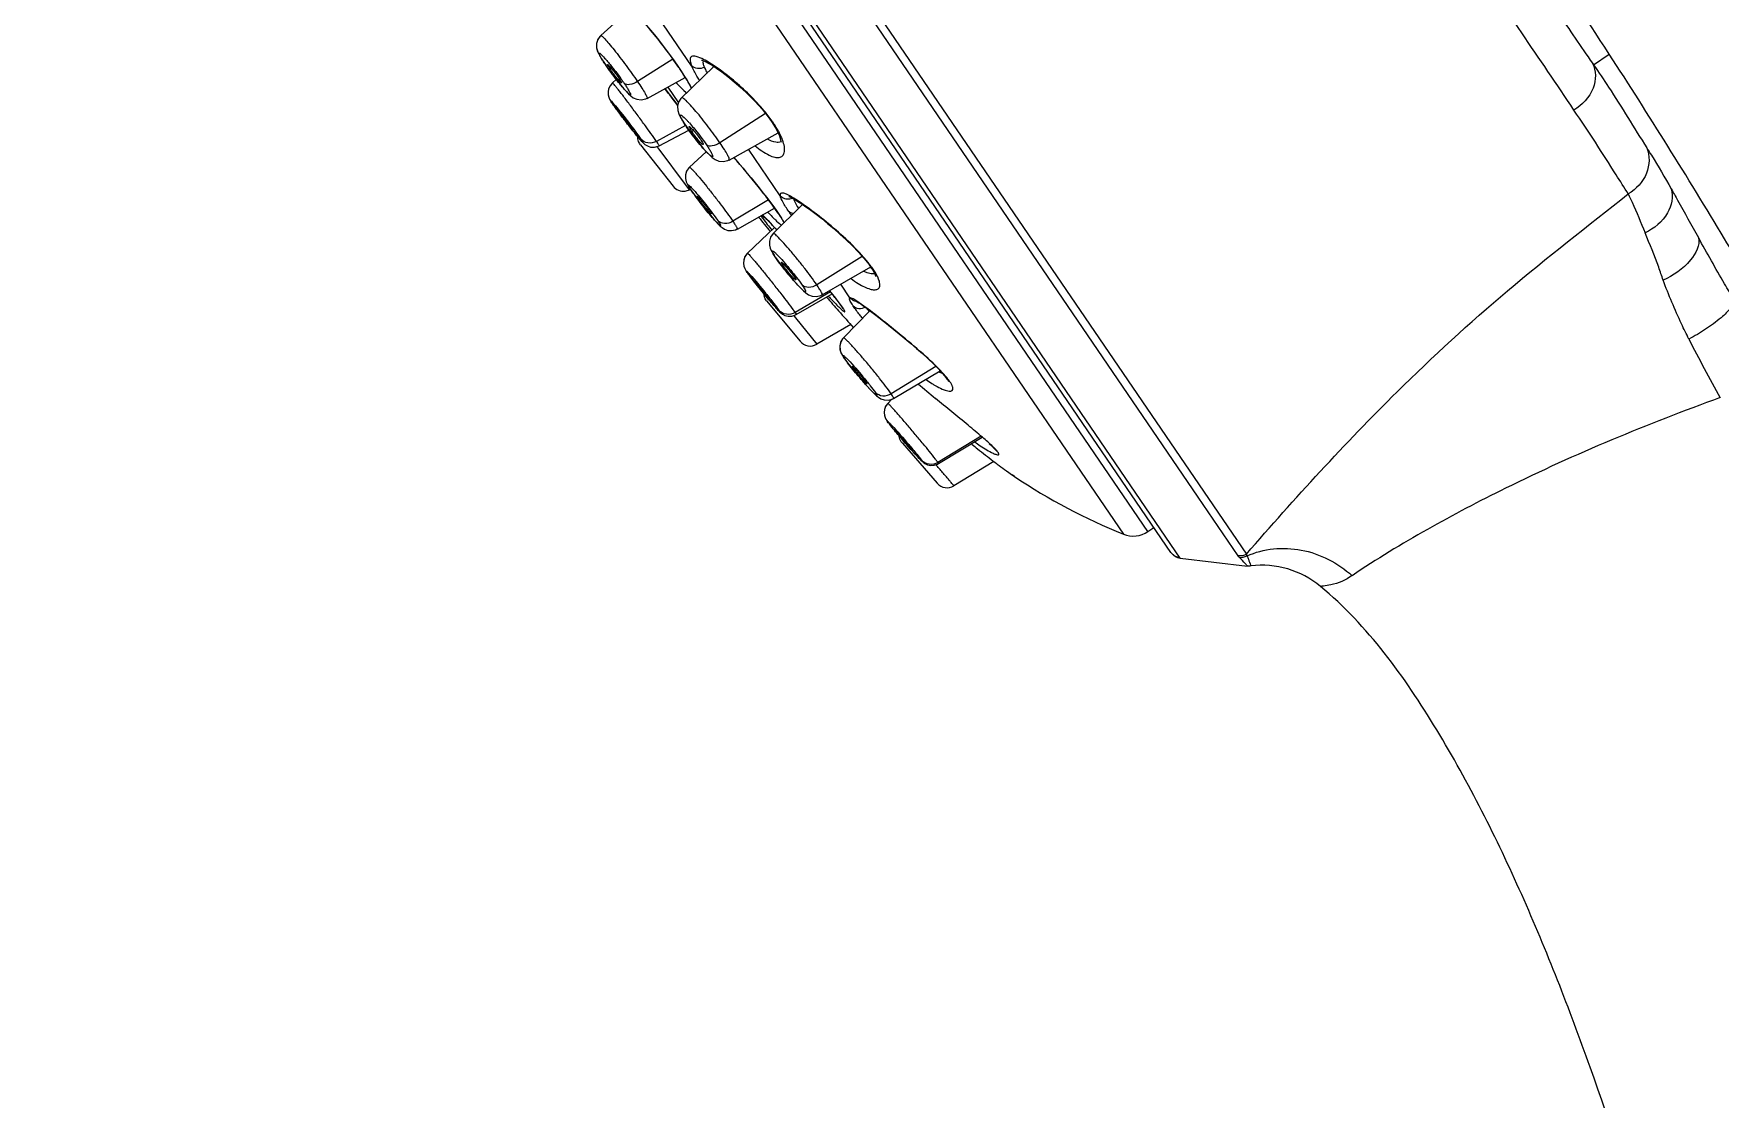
# Model space of a CAD drawing. Extents: x 0 to 1128, y 0 to 827.
# Drawn here: x 695.9 to 760.4, y 488.3 to 529.1 of the extents above; entities that cross this region are included whole.
import ezdxf

# ---------------------------------------------------------------- set-up
doc = ezdxf.new("R2010")
doc.units = 0
doc.header["$LTSCALE"] = 10
doc.header["$MEASUREMENT"] = 0
doc.layers.add('DEF_LAYER_ASSEM_MEMBER', color=7, linetype='CONTINUOUS')

msp = doc.modelspace()

# ---------------------------------------------------------------- linework, layer by layer
at = {"layer": 'DEF_LAYER_ASSEM_MEMBER', "color": 9, "linetype": 'Continuous'}
for p, q in [((739.759, 509.052), (695.911, 573.396)), ((740.45, 511.377), (698.327, 573.189)), ((699.136, 572.509), (742.287, 509.201)), ((738.524, 510.065), (696.402, 571.877)), ((695.965, 571.039), (737.585, 509.965)), ((721.071, 527.895), (719.151, 530.712)), ((755.566, 527.929), (756.165, 528.338)), ((717.775, 527.939), (717.76, 527.957)), ((718.013, 527.785), (717.966, 527.747)), ((720.357, 528.145), (719.001, 527.291)), ((720.603, 527.801), (720.583, 527.822)), ((720.603, 527.801), (720.588, 527.823)), ((755.525, 527.989), (755.566, 527.929)), ((720.157, 527.079), (720.567, 526.477)), ((718.042, 526.447), (718.025, 526.47)), ((720.417, 526.532), (720.325, 526.654)), ((720.452, 526.486), (720.417, 526.532)), ((720.54, 526.369), (720.452, 526.486)), ((718.337, 526.1), (718.326, 526.091)), ((718.498, 525.827), (718.489, 525.839)), ((723.897, 526.066), (722.155, 524.944)), ((724.19, 525.718), (724.124, 525.763)), ((720.841, 525.609), (719.726, 525)), ((720.876, 525.557), (720.857, 525.58)), ((721.142, 525.419), (721.083, 525.369)), ((719.764, 524.781), (719.749, 524.802)), ((719.829, 524.695), (719.764, 524.781)), ((720.84, 523.346), (719.829, 524.695)), ((719.831, 524.829), (719.831, 524.83)), ((724.46, 522.921), (723.25, 524.697)), ((720.949, 523.2), (720.84, 523.346)), ((720.986, 523.15), (720.949, 523.2)), ((721.054, 523.127), (721.033, 523.155)), ((721.342, 522.832), (721.326, 522.817)), ((724.01, 522.761), (722.648, 521.939)), ((724.394, 522.238), (724.366, 522.272)), ((724.327, 521.608), (724.292, 521.646)), ((724.296, 520.54), (724.269, 520.572)), ((727.597, 520.598), (725.86, 519.507)), ((723.195, 519.986), (723.169, 520.021)), ((724.604, 520.293), (724.566, 520.258)), ((727.931, 520.177), (728.014, 520.106)), ((726.378, 519.238), (725.029, 518.446)), ((727.126, 519.009), (726.772, 519.529)), ((726.868, 518.607), (726.834, 518.649)), ((724.974, 518.334), (724.995, 518.307)), ((724.995, 518.307), (725.041, 518.25)), ((725.041, 518.25), (725.855, 517.233)), ((726.919, 516.689), (726.888, 516.729)), ((727.251, 516.349), (727.239, 516.337)), ((730.413, 516.389), (728.704, 515.334)), ((730.949, 515.801), (730.852, 515.89)), ((728.569, 514.269), (728.534, 514.314)), ((732.139, 513.716), (730.491, 512.712)), ((731.796, 513.398), (731.766, 513.422)), ((732.793, 513.094), (732.688, 513.197)), ((730.439, 512.598), (730.417, 512.624)), ((730.514, 512.669), (730.491, 512.712)), ((733.419, 512.173), (733.33, 512.236)), ((733.422, 512.171), (733.419, 512.173)), ((741.976, 509.134), (740.45, 511.377)), ((742.335, 508.748), (742.298, 508.786))]:
    msp.add_line(p, q, dxfattribs=at)
at = {"layer": 'DEF_LAYER_ASSEM_MEMBER', "color": 7, "linetype": 'Continuous'}
for p, q in [((739.404, 509.267), (695.981, 572.988)), ((718.756, 530.103), (717.594, 529.046)), ((717.558, 528.275), (717.626, 528.162)), ((717.625, 528.164), (717.711, 528.03)), ((717.711, 528.031), (717.76, 527.957)), ((717.76, 527.957), (717.829, 527.858)), ((717.829, 527.858), (717.962, 527.672)), ((717.962, 527.672), (718.1, 527.486)), ((720.544, 527.879), (720.583, 527.822)), ((720.583, 527.822), (720.611, 527.781)), ((720.611, 527.781), (720.714, 527.626)), ((721.925, 527.864), (720.688, 526.668)), ((718.19, 527.369), (718.044, 527.243)), ((718.048, 527.238), (718.048, 527.238)), ((718.1, 527.486), (718.237, 527.31)), ((718.237, 527.31), (718.364, 527.151)), ((718.364, 527.151), (718.479, 527.014)), ((719.371, 526.646), (720.827, 527.449)), ((720.046, 527.019), (720.376, 526.585)), ((718.024, 526.47), (718.045, 526.44)), ((718.045, 526.44), (718.133, 526.316)), ((718.048, 526.435), (718.055, 526.426)), ((718.114, 526.342), (718.226, 526.189)), ((719.371, 526.646), (719.37, 526.645)), ((720.376, 526.585), (720.539, 526.368)), ((718.194, 526.232), (718.328, 526.051)), ((718.283, 526.112), (718.376, 525.988)), ((723.764, 526.232), (724, 525.937)), ((724, 525.937), (724.124, 525.763)), ((724.124, 525.763), (724.282, 525.513)), ((724.124, 525.763), (724.124, 525.763)), ((718.836, 525.393), (718.915, 525.294)), ((719.83, 524.83), (720.964, 525.427)), ((720.798, 525.667), (720.857, 525.58)), ((720.857, 525.58), (720.939, 525.461)), ((720.939, 525.461), (721.088, 525.257)), ((721.088, 525.257), (721.242, 525.058)), ((721.242, 525.058), (721.392, 524.874)), ((722.508, 524.284), (724.375, 525.323)), ((724.282, 525.513), (724.427, 525.217)), ((724.427, 525.217), (724.487, 525.023)), ((719.116, 524.871), (720.36, 523.284)), ((721.629, 524.603), (720.991, 524.007)), ((721.392, 524.874), (721.531, 524.711)), ((724.487, 525.023), (724.495, 524.967)), ((722.503, 524.289), (722.505, 524.29)), ((722.682, 524.38), (722.746, 524.307)), ((721.024, 523.17), (720.986, 523.15)), ((721.032, 523.156), (721.102, 523.056)), ((721.033, 523.155), (721.032, 523.156)), ((721.102, 523.056), (721.232, 522.877)), ((721.232, 522.877), (721.374, 522.689)), ((725.311, 522.589), (724.191, 521.47)), ((721.66, 522.329), (721.79, 522.171)), ((721.79, 522.171), (721.907, 522.033)), ((722.82, 521.639), (724.243, 522.447)), ((722.753, 521.617), (722.816, 521.647)), ((724.244, 521.698), (723.209, 520.717)), ((724.266, 521.674), (724.328, 521.607)), ((723.208, 520.718), (723.187, 520.697)), ((724.269, 520.573), (724.35, 520.456)), ((724.269, 520.572), (724.269, 520.573)), ((727.45, 520.763), (727.66, 520.527)), ((727.66, 520.527), (727.843, 520.299)), ((723.102, 520.134), (723.132, 520.077)), ((723.132, 520.077), (723.161, 520.032)), ((723.161, 520.032), (723.169, 520.021)), ((723.161, 520.032), (723.169, 520.021)), ((723.26, 519.894), (723.342, 519.787)), ((724.35, 520.456), (724.5, 520.254)), ((724.5, 520.254), (724.663, 520.047)), ((724.663, 520.047), (724.826, 519.846)), ((726.067, 519.121), (727.921, 520.193)), ((727.843, 520.299), (727.931, 520.177)), ((727.931, 520.177), (727.931, 520.177)), ((727.931, 520.177), (728.009, 520.055)), ((728.009, 520.055), (728.094, 519.888)), ((728.094, 519.888), (728.116, 519.827)), ((723.518, 519.599), (723.506, 519.622)), ((723.538, 519.536), (723.645, 519.403)), ((724.826, 519.846), (724.982, 519.664)), ((724.982, 519.664), (725.122, 519.507)), ((725.122, 519.507), (725.245, 519.377)), ((723.938, 518.895), (725.219, 517.347)), ((724.051, 518.963), (724.063, 518.942)), ((725.073, 518.37), (726.441, 519.16)), ((726.007, 519.101), (726.062, 519.129)), ((726.062, 519.129), (726.062, 519.129)), ((726.834, 518.649), (726.834, 518.65)), ((727.156, 517.989), (725.855, 517.233)), ((727.893, 518.518), (726.881, 517.48)), ((726.887, 516.731), (726.935, 516.663)), ((726.888, 516.729), (726.887, 516.731)), ((726.935, 516.663), (727.037, 516.525)), ((727.037, 516.525), (727.156, 516.373)), ((727.156, 516.373), (727.285, 516.212)), ((728.798, 515.159), (730.579, 516.218)), ((727.551, 515.895), (727.678, 515.749)), ((730.8, 515.962), (730.851, 515.892)), ((730.852, 515.89), (730.851, 515.892)), ((728.443, 514.738), (728.43, 514.621)), ((728.486, 514.854), (728.443, 514.738)), ((728.559, 514.96), (728.486, 514.854)), ((728.57, 514.972), (728.559, 514.96)), ((728.724, 515.132), (728.57, 514.972)), ((728.43, 514.621), (728.443, 514.513)), ((728.443, 514.513), (728.471, 514.426)), ((728.502, 514.364), (728.534, 514.314)), ((728.534, 514.314), (728.531, 514.318)), ((728.622, 514.196), (728.706, 514.09)), ((728.919, 513.871), (728.912, 513.884)), ((728.915, 513.838), (729.03, 513.703)), ((729.131, 513.443), (730.464, 511.916)), ((730.514, 512.668), (732.185, 513.677)), ((729.374, 513.305), (729.478, 513.187)), ((729.484, 513.229), (729.49, 513.217)), ((732.623, 513.271), (732.672, 513.217)), ((732.672, 513.217), (732.688, 513.197)), ((732.688, 513.197), (732.688, 513.197)), ((732.633, 512.747), (731.101, 511.817)), ((733.12, 512.386), (733.34, 512.228)), ((733.34, 512.228), (733.416, 512.175)), ((738.524, 510.065), (738.754, 510.221)), ((739.558, 509.121), (739.404, 509.267)), ((739.759, 509.052), (739.558, 509.121)), ((739.759, 509.052), (742.335, 508.748))]:
    msp.add_line(p, q, dxfattribs=at)
for points in [[(718.532, 530.33), (718.621, 530.243), (718.72, 530.141), (718.83, 530.025), (718.949, 529.896), (719.076, 529.754), (719.21, 529.6), (719.351, 529.434), (719.498, 529.258), (719.649, 529.073), (719.802, 528.88), (719.956, 528.682), (720.11, 528.48), (720.261, 528.277), (720.406, 528.076), (720.544, 527.879)], [(717.594, 529.046), (717.561, 529.014), (717.474, 528.882), (717.431, 528.731), (717.434, 528.579), (717.467, 528.46), (717.508, 528.366)], [(717.594, 529.046), (717.571, 529.024), (717.48, 528.896), (717.433, 528.746), (717.433, 528.592), (717.464, 528.467), (717.506, 528.37), (717.559, 528.272)], [(720.714, 527.626), (720.805, 527.484), (720.884, 527.357), (720.949, 527.244), (721.003, 527.147), (721.045, 527.065), (721.062, 527.03)], [(721.453, 528.108), (721.449, 528.108), (721.456, 528.107), (721.504, 528.092), (721.588, 528.057), (721.704, 527.998), (721.851, 527.912), (722.026, 527.798), (722.23, 527.655), (722.457, 527.482), (722.703, 527.281), (722.965, 527.052), (723.235, 526.798), (723.505, 526.523), (723.764, 526.232)], [(718.048, 527.238), (717.951, 527.126), (717.897, 527.011), (717.875, 526.891), (717.88, 526.779), (717.904, 526.685), (717.932, 526.619)], [(718.479, 527.014), (718.578, 526.902), (718.663, 526.813), (718.742, 526.739), (718.833, 526.671), (718.97, 526.609), (719.146, 526.588), (719.321, 526.629), (719.366, 526.651)], [(717.932, 526.619), (717.957, 526.574), (717.983, 526.533), (718.016, 526.482), (718.025, 526.47)], [(720.688, 526.668), (720.664, 526.644), (720.574, 526.504), (720.532, 526.34), (720.542, 526.179), (720.582, 526.052), (720.635, 525.939), (720.705, 525.815), (720.798, 525.667)], [(718.376, 525.988), (718.471, 525.862), (718.566, 525.738), (718.66, 525.617)], [(718.66, 525.617), (718.75, 525.501), (718.836, 525.393)], [(718.915, 525.294), (718.988, 525.204), (719.053, 525.126), (719.108, 525.061), (719.154, 525.008), (719.194, 524.964), (719.233, 524.925), (719.287, 524.878)], [(719.287, 524.878), (719.378, 524.822), (719.505, 524.78), (719.65, 524.774), (719.796, 524.813), (719.831, 524.829)], [(721.531, 524.711), (721.654, 524.575), (721.763, 524.466), (721.862, 524.377), (721.968, 524.302), (722.113, 524.241), (722.283, 524.224), (722.452, 524.264), (722.503, 524.289)], [(720.991, 524.008), (720.963, 523.98), (720.878, 523.853), (720.836, 523.713), (720.834, 523.572), (720.864, 523.452), (720.901, 523.369), (720.943, 523.293)], [(722.746, 524.307), (722.89, 524.141), (723.038, 523.968), (723.189, 523.788), (723.343, 523.603), (723.497, 523.415), (723.65, 523.225), (723.8, 523.035), (723.945, 522.847), (724.083, 522.665), (724.211, 522.492)], [(720.943, 523.293), (721, 523.203), (721.033, 523.155)], [(721.374, 522.689), (721.519, 522.503), (721.66, 522.329)], [(724.211, 522.492), (724.326, 522.33), (724.366, 522.272)], [(724.797, 522.887), (724.795, 522.888), (724.805, 522.885), (724.847, 522.867), (724.919, 522.832), (725.017, 522.778), (725.138, 522.704), (725.281, 522.61), (725.445, 522.496), (725.629, 522.362), (725.83, 522.21), (726.045, 522.041), (726.27, 521.858), (726.504, 521.661), (726.743, 521.451), (726.984, 521.23), (727.221, 520.999), (727.45, 520.763)], [(721.907, 522.033), (722.008, 521.92), (722.092, 521.83), (722.164, 521.759)], [(723.781, 522.185), (723.812, 522.155), (723.863, 522.104), (723.924, 522.041)], [(723.924, 522.041), (723.995, 521.966), (724.077, 521.88), (724.167, 521.782), (724.266, 521.674)], [(724.366, 522.272), (724.382, 522.248), (724.452, 522.141)], [(724.452, 522.141), (724.506, 522.055), (724.544, 521.988)], [(724.544, 521.988), (724.568, 521.943), (724.575, 521.926)], [(722.164, 521.759), (722.234, 521.699), (722.325, 521.64), (722.453, 521.593), (722.598, 521.582), (722.753, 521.617)], [(724.191, 521.47), (724.094, 521.334), (724.046, 521.174), (724.048, 521.027), (724.077, 520.913), (724.114, 520.828), (724.16, 520.743)], [(723.208, 520.718), (723.193, 520.703), (723.11, 520.588), (723.064, 520.462), (723.052, 520.334), (723.07, 520.221), (723.102, 520.133)], [(723.187, 520.697), (723.107, 520.582), (723.062, 520.456)], [(724.16, 520.743), (724.224, 520.639), (724.269, 520.572)], [(723.062, 520.456), (723.052, 520.33), (723.07, 520.218)], [(723.167, 520.022), (723.194, 519.984), (723.26, 519.894)], [(723.342, 519.787), (723.436, 519.665), (723.538, 519.536)], [(723.645, 519.403), (723.753, 519.27), (723.86, 519.14)], [(725.245, 519.377), (725.349, 519.276), (725.44, 519.198), (725.539, 519.131), (725.679, 519.076), (725.843, 519.062), (726.007, 519.101)], [(726.343, 519.281), (726.456, 519.141), (726.569, 519), (726.669, 518.872), (726.753, 518.762)], [(723.86, 519.14), (723.962, 519.017), (724.058, 518.903)], [(724.058, 518.903), (724.145, 518.801), (724.222, 518.711)], [(724.222, 518.711), (724.289, 518.635), (724.346, 518.571), (724.394, 518.519), (724.437, 518.476), (724.48, 518.436), (724.542, 518.389), (724.639, 518.339), (724.766, 518.308), (724.902, 518.312)], [(726.753, 518.762), (726.818, 518.672), (726.834, 518.65)], [(726.834, 518.649), (726.857, 518.614), (726.865, 518.602)], [(727.341, 518.894), (727.339, 518.895), (727.353, 518.888), (727.399, 518.863), (727.467, 518.821), (727.554, 518.763), (727.658, 518.691), (727.779, 518.603), (727.914, 518.502), (728.065, 518.387), (728.23, 518.259), (728.408, 518.118), (728.599, 517.966), (728.802, 517.802), (729.013, 517.63), (729.231, 517.45), (729.452, 517.263), (729.675, 517.071), (729.897, 516.876), (730.113, 516.679), (730.319, 516.484), (730.508, 516.294)], [(724.902, 518.312), (725.038, 518.355), (725.072, 518.373)], [(726.771, 517.311), (726.738, 517.164), (726.747, 517.022), (726.783, 516.909), (726.824, 516.83), (726.868, 516.758)], [(726.88, 517.48), (726.853, 517.451), (726.774, 517.32), (726.739, 517.179), (726.744, 517.038), (726.778, 516.922), (726.818, 516.839)], [(726.88, 517.48), (726.848, 517.445), (726.771, 517.311)], [(726.818, 516.839), (726.865, 516.763), (726.888, 516.729)], [(727.285, 516.212), (727.419, 516.051), (727.551, 515.895)], [(730.508, 516.294), (730.671, 516.117), (730.8, 515.962)], [(727.678, 515.749), (727.797, 515.616), (727.905, 515.499)], [(727.905, 515.499), (727.999, 515.4), (728.078, 515.321), (728.146, 515.259), (728.213, 515.205)], [(730.852, 515.89), (730.877, 515.852), (730.902, 515.807)], [(728.213, 515.205), (728.303, 515.149), (728.435, 515.104), (728.584, 515.096), (728.738, 515.135), (728.796, 515.165)], [(728.57, 514.972), (728.489, 514.86), (728.445, 514.744), (728.43, 514.626), (728.442, 514.517), (728.471, 514.428), (728.503, 514.363)], [(728.531, 514.318), (728.557, 514.281), (728.622, 514.196)], [(728.706, 514.09), (728.806, 513.968), (728.915, 513.838)], [(729.03, 513.703), (729.147, 513.566), (729.262, 513.433), (729.374, 513.305)], [(732.454, 513.436), (732.551, 513.344), (732.623, 513.271)], [(729.478, 513.187), (729.573, 513.082), (729.656, 512.99)], [(729.656, 512.99), (729.729, 512.913), (729.789, 512.848), (729.84, 512.797), (729.883, 512.755), (729.927, 512.716), (729.996, 512.668), (730.097, 512.622), (730.221, 512.598), (730.351, 512.606)], [(730.351, 512.606), (730.481, 512.65), (730.514, 512.669)]]:
    msp.add_lwpolyline(points, dxfattribs=at)
for centre, radius, start, end in [((540.936, 388.49), 256.673, 33.01439, 34.13008), ((720.754, 523.593), 0.501, 218.15047, 278.00233), ((720.752, 523.596), 0.503, 278.11659, 297.69667), ((801.577, 585.158), 100.26, 218.97274, 219.3815), ((724.331, 519.215), 0.508, 184.78804, 198.16977), ((893.829, 665.851), 222.808, 221.21827, 221.39739), ((906.728, 677.227), 240.007, 221.39814, 221.60439), ((725.604, 517.666), 0.5, 219.60498, 300.14298), ((746.358, 531.551), 23.301, 236.27666, 247.88017), ((730.841, 512.244), 0.5, 221.105, 301.26256), ((737.961, 510.891), 1, 247.88017, 304.27311), ((739.818, 509.549), 0.5, 214.27311, 263.27311), ((742.888, 505.277), 3.499, 50.30441, 97.11493)]:
    msp.add_arc(centre, radius, start, end, dxfattribs=at)
at = {"layer": 'DEF_LAYER_ASSEM_MEMBER', "color": 9, "linetype": 'Continuous'}
for centre, radius, start, end in [((724.138, 532.276), 7.7, 214.08606, 214.27368), ((653.033, 475.695), 84.41, 37.13626, 37.44811), ((722.912, 529.143), 3.068, 227.60814, 227.77492), ((722.717, 528.927), 2.776, 227.76283, 228.6539), ((717.294, 522.423), 4.939, 41.62431, 42.8841), ((718.764, 521.922), 6.624, 37.73782, 40.73633), ((719.785, 522.715), 5.332, 35.05441, 37.71569), ((720.324, 523.098), 4.67, 34.12465, 35.0191), ((725.839, 528.939), 6.005, 213.96694, 214.2748), ((723.011, 524.477), 1.643, 17.8861, 18.77369), ((724.755, 523.208), 0.415, 280.50594, 293.61431), ((720.725, 519.084), 4.357, 44.67308, 45.63732), ((718.064, 517.927), 7.659, 34.25683, 34.54584), ((731.311, 526.773), 7.903, 214.31807, 215.59291), ((698.069, 497.744), 35.482, 42.34848, 42.61938), ((725.396, 522.939), 1.454, 231.07034, 232.43618), ((724.642, 517.79), 4.091, 35.91931, 38.2559), ((725.293, 518.263), 3.287, 34.113, 35.90094), ((728.044, 520.351), 0.428, 271.24352, 274.44207), ((724.735, 517.151), 2.582, 34.3022, 35.2514), ((727.423, 519.283), 0.404, 242.61904, 260.48691), ((814.134, 545.292), 61.584, 206.89552, 209.2623), ((796.916, 595.457), 104.269, 229.88187, 230.35999), ((751.053, 537.257), 30.661, 231.09225, 231.57909), ((751.363, 537.647), 31.159, 231.57768, 232.31527), ((751.578, 537.928), 31.513, 232.31824, 232.95071), ((731.172, 511.775), 2.094, 43.08695, 43.71909), ((751.61, 537.969), 31.565, 232.94988, 233.32746), ((751.981, 538.467), 32.186, 233.32776, 234.58601), ((742.718, 509.333), 0.451, 197.07382, 205.96911)]:
    msp.add_arc(centre, radius, start, end, dxfattribs=at)
for points, start_tangent, end_tangent in [([(754.814, 526.194), (752.819, 529.147), (750.598, 532.536), (748.177, 536.296), (745.496, 540.301), (739.329, 548.623), (732.511, 556.933), (725.643, 564.805), (719.213, 571.777), (709.717, 581.712)], (-0.544815, 0.838556), (-0.694865, 0.71914)), ([(752.783, 532.071), (754.205, 529.923), (755.525, 527.989)], (0.538723, -0.842483), (0.573853, -0.818959)), ([(720.588, 527.823), (719.503, 529.257), (718.952, 529.899), (718.493, 530.378)], (-0.564729, 0.825276), (-0.721428, 0.69249)), ([(717.594, 529.046), (717.611, 529.044), (717.644, 529.022), (717.75, 528.919), (717.909, 528.74), (718.107, 528.5), (718.33, 528.215), (718.564, 527.904), (719.001, 527.291)], (0.749152, 0.662398), (0.562968, -0.826479)), ([(717.642, 528.142), (717.582, 528.243), (717.544, 528.318), (717.534, 528.344), (717.529, 528.364), (717.53, 528.375), (717.537, 528.379), (717.55, 528.375), (717.568, 528.363), (717.622, 528.317), (717.785, 528.142)], (-0.527319, 0.849667), (0.656029, -0.754736)), ([(717.761, 527.96), (717.728, 528.009), (717.642, 528.142)], (-0.560427, 0.828204), (-0.527319, 0.849667)), ([(718.492, 527.218), (718.58, 527.086), (718.65, 526.973), (718.7, 526.884), (718.729, 526.822), (718.735, 526.801), (718.735, 526.788), (718.729, 526.782), (718.718, 526.784), (718.701, 526.793), (718.679, 526.81), (718.619, 526.866), (718.54, 526.949), (718.446, 527.057), (718.339, 527.185), (718.224, 527.328), (717.989, 527.638), (717.775, 527.939)], (0.563138, -0.826363), (-0.563136, 0.826364)), ([(717.785, 528.142), (717.825, 528.095), (717.956, 527.937)], (0.656029, -0.754736), (0.628611, -0.77772)), ([(717.956, 527.937), (718.37, 527.393), (718.492, 527.218)], (0.628611, -0.77772), (0.563138, -0.826363)), ([(721.074, 527.033), (720.988, 527.192), (720.603, 527.801)], (-0.454621, 0.890685), (-0.562874, 0.826543)), ([(721.524, 528.136), (721.245, 528.247), (721.144, 528.26), (721.07, 528.246), (721.026, 528.203), (721.01, 528.13), (721.026, 528.027), (721.071, 527.895)], (-0.892946, 0.450164), (0.380843, -0.92464)), ([(721.559, 527.841), (721.296, 527.787), (721.071, 527.895)], (-0.875168, -0.48382), (-0.686718, 0.726924)), ([(721.373, 527.334), (721.276, 527.494), (721.071, 527.895)], (-0.529425, 0.848357), (-0.383951, 0.923354)), ([(721.559, 527.841), (721.54, 527.897), (721.518, 528.037)], (-0.353302, 0.935509), (0.037992, 0.999278)), ([(721.518, 528.037), (721.527, 528.089)], (0.037992, 0.999278), (0.332041, 0.943265)), ([(723.782, 526.247), (722.588, 527.404), (722.009, 527.841), (721.524, 528.136)], (-0.650513, 0.759495), (-0.892946, 0.450164)), ([(721.559, 527.841), (721.58, 527.789), (721.663, 527.613)], (0.347071, -0.937839), (0.460833, -0.887487)), ([(755.525, 527.989), (755.545, 527.036), (754.814, 526.194)], (0.467694, -0.88389), (-0.854449, -0.519535)), ([(755.566, 527.929), (756.142, 527.071), (757.602, 524.752)], (0.568512, -0.822675), (0.536242, -0.844064)), ([(719.726, 525), (719.304, 525.593), (719.023, 525.978), (718.732, 526.369), (718.463, 526.724), (718.348, 526.875), (718.249, 527.002), (718.168, 527.104), (718.106, 527.178), (718.066, 527.223), (718.048, 527.238)], (-0.561883, 0.827216), (-0.978703, -0.205283)), ([(719.001, 527.291), (718.702, 527.173), (718.492, 527.218)], (-0.846166, -0.532919), (-0.705221, 0.708988)), ([(719.001, 527.291), (719.173, 527.033), (719.296, 526.831), (719.363, 526.699), (719.375, 526.662), (719.371, 526.646)], (0.563207, -0.826316), (-0.875516, -0.483189)), ([(720.479, 527.247), (720.58, 527.139), (720.844, 526.877)], (0.676792, -0.736174), (0.738556, -0.674192)), ([(718.042, 526.447), (717.975, 526.559), (718.046, 526.491)], (-0.563138, 0.826363), (0.664702, -0.747108)), ([(718.153, 526.289), (718.121, 526.334), (718.042, 526.447)], (-0.585997, 0.810313), (-0.563138, 0.826363)), ([(718.046, 526.491), (718.069, 526.465), (718.155, 526.364)], (0.664702, -0.747108), (0.638818, -0.769358)), ([(718.155, 526.364), (718.682, 525.697), (719.134, 525.083)], (0.638818, -0.769358), (0.563141, -0.826361)), ([(722.155, 524.944), (721.71, 525.559), (721.47, 525.867), (721.238, 526.148), (721.029, 526.384), (720.861, 526.557), (720.745, 526.653), (720.688, 526.668)], (-0.562842, 0.826564), (-0.724332, -0.689452)), ([(718.489, 525.839), (718.396, 525.961), (718.153, 526.289)], (-0.606955, 0.794736), (-0.585997, 0.810313)), ([(719.134, 525.083), (719.201, 524.967), (719.088, 525.085), (718.828, 525.403), (718.498, 525.827)], (0.563141, -0.826361), (-0.607366, 0.794422)), ([(720.744, 525.762), (720.685, 525.865), (720.649, 525.942), (720.64, 525.97), (720.637, 525.99), (720.64, 526.003), (720.648, 526.009), (720.684, 525.996), (720.741, 525.953), (720.913, 525.784)], (-0.516979, 0.855998), (0.680949, -0.732331)), ([(720.858, 525.584), (720.826, 525.632), (720.744, 525.762)], (-0.558693, 0.829375), (-0.516979, 0.855998)), ([(720.986, 525.703), (721.15, 525.512), (721.642, 524.861)], (0.664683, -0.747125), (0.563138, -0.826363)), ([(724.473, 525.233), (724.416, 525.347), (724.19, 525.718)], (-0.424596, 0.905383), (-0.565432, 0.824795)), ([(756.895, 522.987), (756.429, 523.72), (754.813, 526.194)], (-0.540387, 0.841417), (-0.569978, 0.82166)), ([(719.726, 525), (719.4, 524.937), (719.134, 525.083)], (-0.877723, -0.479169), (-0.625185, 0.780476)), ([(721.642, 524.861), (721.731, 524.728), (721.8, 524.613), (721.848, 524.522), (721.874, 524.458), (721.877, 524.421), (721.869, 524.414), (721.856, 524.415), (721.837, 524.423), (721.813, 524.438), (721.748, 524.492), (721.665, 524.573), (721.565, 524.678), (721.336, 524.946), (721.094, 525.255), (720.876, 525.557)], (0.563138, -0.826363), (-0.563141, 0.826361)), ([(724.386, 524.961), (724.297, 524.966), (723.969, 525.079)], (-0.999063, -0.043276), (-0.890837, 0.454324)), ([(724.566, 525.006), (724.547, 525.06), (724.474, 525.232)], (-0.321757, 0.946822), (-0.427916, 0.903819)), ([(719.831, 524.83), (719.826, 524.844), (719.807, 524.877), (719.773, 524.929), (719.726, 525)], (0.539278, 0.842128), (-0.563456, 0.826146)), ([(722.155, 524.944), (721.856, 524.822), (721.642, 524.861)], (-0.840905, -0.541183), (-0.740208, 0.672378)), ([(722.505, 524.29), (722.504, 524.35), (722.444, 524.483), (722.325, 524.685), (722.155, 524.944)], (0.804574, 0.593853), (-0.563875, 0.82586)), ([(723.506, 524.824), (724.039, 524.471), (724.254, 524.393), (724.424, 524.385), (724.546, 524.443), (724.614, 524.564), (724.626, 524.745), (724.574, 524.982)], (0.777086, -0.629395), (-0.30705, 0.951693)), ([(724.5, 524.985), (724.386, 524.961)], (-0.920741, -0.390175), (-0.999063, -0.043276)), ([(757.601, 524.753), (757.589, 523.781), (756.895, 522.987)], (0.376086, -0.926585), (-0.862537, -0.505994)), ([(757.602, 524.752), (757.78, 524.468), (758.535, 523.184)], (0.536361, -0.843988), (0.491308, -0.870986)), ([(720.991, 524.007), (721.01, 524.001), (721.051, 523.966), (721.112, 523.905), (721.191, 523.819), (721.286, 523.71), (721.396, 523.579), (721.65, 523.269), (721.927, 522.918), (722.202, 522.557), (722.648, 521.939)], (0.733861, 0.6793), (0.562909, -0.826519)), ([(724.372, 522.27), (723.619, 523.266), (722.679, 524.387)], (-0.567031, 0.823697), (-0.65966, 0.751564)), ([(721.054, 523.127), (721.002, 523.206), (720.965, 523.267), (720.944, 523.309), (720.939, 523.33), (720.951, 523.331), (720.98, 523.31), (721.024, 523.269), (721.083, 523.208)], (-0.563136, 0.826364), (0.683917, -0.72956)), ([(721.19, 522.935), (721.152, 522.987), (721.054, 523.127)], (-0.590835, 0.806793), (-0.563136, 0.826364)), ([(721.083, 523.208), (721.11, 523.179), (721.203, 523.075)], (0.683917, -0.72956), (0.65842, -0.752651)), ([(758.535, 523.184), (758.391, 522.26), (757.537, 521.499)], (0.315028, -0.949082), (-0.900547, -0.434759)), ([(758.535, 523.184), (758.781, 522.744), (759.576, 521.318)], (0.492232, -0.870464), (0.493208, -0.869912)), ([(722.072, 521.966), (722.127, 521.882), (722.164, 521.819), (722.182, 521.78), (722.181, 521.764), (722.161, 521.772), (722.123, 521.804), (722.068, 521.859), (721.997, 521.935), (721.817, 522.141), (721.605, 522.398), (721.19, 522.935)], (0.563138, -0.826363), (-0.590835, 0.806793)), ([(721.203, 523.075), (721.666, 522.511), (722.072, 521.966)], (0.65842, -0.752651), (0.563138, -0.826363)), ([(724.903, 522.868), (724.699, 522.974), (724.554, 523.021), (724.473, 523.005), (724.46, 522.921)], (-0.86692, 0.498447), (0.184498, -0.982833)), ([(724.46, 522.921), (724.624, 522.815), (724.83, 522.8)], (0.676288, -0.736638), (0.983398, 0.18146)), ([(724.783, 522.317), (724.559, 522.68), (724.46, 522.921)], (-0.562398, 0.826867), (-0.193651, 0.981071)), ([(727.657, 520.561), (726.213, 521.922), (725.486, 522.483), (724.903, 522.868)], (-0.659093, 0.752062), (-0.86692, 0.498447)), ([(724.97, 522.806), (724.994, 522.735), (725.153, 522.442)], (0.258104, -0.966117), (0.536301, -0.844027)), ([(742.287, 509.201), (748.057, 515.416), (752.28, 519.284), (756.895, 522.987)], (0.655829, 0.754909), (0.784623, 0.619973)), ([(756.895, 522.987), (757.042, 522.67), (757.537, 521.499)], (0.435763, -0.900061), (0.389107, -0.921193)), ([(722.648, 521.939), (722.328, 521.852), (722.072, 521.966)], (-0.856238, -0.516581), (-0.658954, 0.752183)), ([(722.648, 521.939), (722.73, 521.817), (722.787, 521.724), (722.817, 521.665), (722.821, 521.64)], (0.56323, -0.8263), (-0.778487, -0.627661)), ([(723.719, 522.157), (723.794, 522.052), (724.142, 521.597)], (0.569384, -0.822072), (0.619406, -0.785071)), ([(723.904, 522.056), (723.727, 522.153)], (-0.973683, 0.227905), (-0.708255, 0.705956)), ([(724.179, 521.77), (724.076, 521.882), (723.824, 522.146)], (-0.677195, 0.735803), (-0.703565, 0.71063)), ([(723.978, 522.294), (724.034, 522.236), (724.188, 522.078)], (0.687074, -0.726587), (0.708831, -0.705378)), ([(724.188, 522.078), (724.273, 521.995), (724.482, 521.808)], (0.708831, -0.705378), (0.778276, -0.627922)), ([(724.576, 521.952), (724.539, 522.014), (724.394, 522.238)], (-0.496376, 0.868108), (-0.562613, 0.82672)), ([(724.619, 521.872), (724.576, 521.952)], (-0.449423, 0.893319), (-0.496376, 0.868108)), ([(724.784, 522.317), (724.822, 522.289), (724.975, 522.254)], (0.74046, -0.672101), (0.999824, 0.018735)), ([(725.86, 519.507), (725.401, 520.134), (725.126, 520.481), (724.852, 520.812), (724.6, 521.099), (724.396, 521.314), (724.318, 521.39), (724.256, 521.442), (724.214, 521.469), (724.191, 521.47)], (-0.562776, 0.826609), (-0.719323, -0.694676)), ([(758.223, 519.687), (758.058, 520.18), (757.537, 521.499)], (-0.297657, 0.954673), (-0.386776, 0.922174)), ([(759.576, 521.318), (759.272, 520.46), (758.223, 519.687)], (0.232837, -0.972516), (-0.911129, -0.41212)), ([(760.945, 518.922), (760.576, 519.551), (759.576, 521.318)], (-0.509952, 0.860203), (-0.486555, 0.87365)), ([(723.209, 520.717), (723.226, 520.706), (723.267, 520.665), (723.331, 520.594), (723.417, 520.494), (723.523, 520.369), (723.644, 520.223), (723.922, 519.881), (724.223, 519.504), (724.516, 519.13), (724.958, 518.546)], (0.750576, 0.660784), (0.585881, -0.810397)), ([(724.156, 520.786), (724.159, 520.803), (724.177, 520.801), (724.211, 520.78), (724.259, 520.74)], (-0.17976, 0.98371), (0.74783, -0.66389)), ([(724.296, 520.54), (724.196, 520.695), (724.156, 520.786)], (-0.563142, 0.82636), (-0.17976, 0.98371)), ([(724.259, 520.74), (724.288, 520.714), (724.394, 520.608)], (0.74783, -0.66389), (0.693057, -0.720882)), ([(725.297, 519.499), (725.365, 519.395), (725.411, 519.315), (725.432, 519.263), (725.43, 519.24), (725.403, 519.246), (725.354, 519.281), (725.195, 519.434), (724.974, 519.676), (724.726, 519.971), (724.296, 520.54)], (0.563138, -0.826363), (-0.563142, 0.82636)), ([(724.394, 520.608), (724.864, 520.069), (725.297, 519.499)], (0.693057, -0.720882), (0.563138, -0.826363)), ([(727.855, 520.323), (727.809, 520.381), (727.658, 520.559)], (-0.618534, 0.785758), (-0.66033, 0.750976)), ([(723.195, 519.986), (723.165, 520.038), (723.197, 520.014)], (-0.563133, 0.826366), (0.713786, -0.700364)), ([(723.284, 519.864), (723.256, 519.9), (723.195, 519.986)], (-0.601124, 0.799156), (-0.563133, 0.826366)), ([(723.197, 520.014), (723.215, 519.996), (723.289, 519.916)], (0.713786, -0.700364), (0.668541, -0.743675)), ([(723.289, 519.916), (723.903, 519.187), (724.216, 518.794), (724.408, 518.538)], (0.668541, -0.743675), (0.563138, -0.826363)), ([(727.788, 519.972), (727.658, 520.023)], (-0.947887, 0.318607), (-0.915982, 0.40122)), ([(728.054, 519.924), (727.996, 519.926), (727.788, 519.972)], (-0.999751, -0.022323), (-0.947887, 0.318607)), ([(728.138, 519.909), (728.111, 519.956), (728.014, 520.106)], (-0.483894, 0.875127), (-0.565575, 0.824697)), ([(728.22, 519.734), (728.204, 519.775), (728.138, 519.909)], (-0.358659, 0.933469), (-0.483894, 0.875127)), ([(724.408, 518.538), (724.435, 518.486), (724.384, 518.532), (724.262, 518.666), (724.083, 518.873), (723.87, 519.128), (723.647, 519.401), (723.444, 519.656), (723.284, 519.864)], (0.563138, -0.826363), (-0.601124, 0.799156)), ([(725.86, 519.507), (725.546, 519.408), (725.297, 519.499)], (-0.846754, -0.531985), (-0.693281, 0.720667)), ([(725.994, 519.3), (725.967, 519.345), (725.86, 519.507)], (-0.513335, 0.858188), (-0.56404, 0.825747)), ([(726.062, 519.129), (726.058, 519.179), (725.994, 519.3)], (0.859717, 0.51077), (-0.513335, 0.858188)), ([(726.694, 518.843), (726.62, 518.938), (726.349, 519.275)], (-0.6107, 0.791862), (-0.633846, 0.773459)), ([(727.172, 519.745), (727.445, 519.56), (727.688, 519.426), (727.896, 519.346), (728.063, 519.319), (728.185, 519.345), (728.256, 519.422), (728.27, 519.553), (728.221, 519.732)], (0.805812, -0.592172), (-0.36669, 0.930343)), ([(759.211, 517.434), (758.93, 518.015), (758.223, 519.687)], (-0.445237, 0.895413), (-0.355453, 0.934694)), ([(726.309, 519.067), (726.436, 518.932), (726.742, 518.623)], (0.683458, -0.72999), (0.724959, -0.688792)), ([(726.844, 518.642), (726.813, 518.685), (726.694, 518.843)], (-0.576724, 0.816939), (-0.6107, 0.791862)), ([(726.742, 518.623), (726.865, 518.514), (726.904, 518.485), (726.928, 518.474), (726.937, 518.48), (726.93, 518.505), (726.907, 518.547), (726.868, 518.607)], (0.724959, -0.688792), (-0.562503, 0.826795)), ([(727.181, 518.806), (727.136, 518.888), (727.112, 518.95), (727.126, 519.009)], (-0.512502, 0.858686), (0.952948, 0.303133)), ([(727.485, 518.819), (727.25, 518.968), (727.173, 519.003), (727.126, 519.009)], (-0.823071, 0.567938), (-0.96303, -0.269392)), ([(727.237, 518.924), (727.126, 519.009)], (-0.887718, 0.460388), (-0.673928, 0.738797)), ([(727.256, 518.689), (727.235, 518.72), (727.181, 518.806)], (-0.561975, 0.827154), (-0.512502, 0.858686)), ([(727.71, 518.651), (727.466, 518.596), (727.256, 518.689)], (-0.872511, -0.488595), (-0.711555, 0.702631)), ([(727.606, 518.228), (727.502, 518.358), (727.256, 518.689)], (-0.630213, 0.776422), (-0.563539, 0.826089)), ([(730.664, 516.147), (729.924, 516.862), (729.026, 517.627), (728.157, 518.32), (727.485, 518.819)], (-0.677642, 0.735392), (-0.823071, 0.567938)), ([(727.755, 518.621), (727.778, 518.589), (727.858, 518.483)], (0.578551, -0.815646), (0.611678, -0.791107)), ([(760.945, 518.922), (760.828, 518.648), (760.441, 518.248), (759.849, 517.808), (759.212, 517.435)], (0.032707, -0.999465), (-0.88695, -0.461865)), ([(725.029, 518.446), (724.694, 518.38), (724.408, 518.538)], (-0.862631, -0.505833), (-0.642062, 0.766653)), ([(724.958, 518.546), (724.979, 518.517), (725.029, 518.446)], (0.585881, -0.810397), (0.562707, -0.826657)), ([(725.029, 518.446), (725.064, 518.392), (725.072, 518.377), (725.073, 518.37)], (0.563311, -0.826245), (-0.629329, -0.777139)), ([(728.704, 515.334), (728.263, 515.924), (727.963, 516.296), (727.649, 516.671), (727.356, 517.009), (727.228, 517.152), (727.115, 517.273), (727.022, 517.369), (726.95, 517.436), (726.902, 517.474), (726.88, 517.481)], (-0.562626, 0.826712), (-0.726725, -0.686929)), ([(726.919, 516.689), (726.89, 516.733), (726.87, 516.768), (726.858, 516.793), (726.855, 516.807), (726.861, 516.81), (726.876, 516.803), (726.9, 516.786), (726.933, 516.758)], (-0.563143, 0.826359), (0.739799, -0.672828)), ([(727.037, 516.528), (727.002, 516.574), (726.919, 516.689)], (-0.603656, 0.797245), (-0.563143, 0.826359)), ([(726.933, 516.758), (726.959, 516.733), (727.056, 516.636)], (0.739799, -0.672828), (0.694037, -0.71994)), ([(728.101, 515.384), (728.141, 515.322), (728.161, 515.282), (728.16, 515.267), (728.139, 515.275), (728.1, 515.306), (728.042, 515.36), (727.968, 515.434), (727.88, 515.527), (727.78, 515.636), (727.672, 515.757), (727.443, 516.023), (727.037, 516.528)], (0.563138, -0.826363), (-0.603656, 0.797245)), ([(727.056, 516.636), (727.624, 515.994), (727.905, 515.647), (728.101, 515.384)], (0.694037, -0.71994), (0.563138, -0.826363)), ([(730.669, 516.12), (730.531, 516.174)], (-0.945026, 0.326995), (-0.917305, 0.398186)), ([(730.828, 515.96), (730.791, 516.005), (730.665, 516.147)], (-0.634053, 0.77329), (-0.678902, 0.734228)), ([(728.704, 515.334), (728.378, 515.253), (728.101, 515.384)], (-0.85117, -0.524889), (-0.671076, 0.741388)), ([(730.036, 515.881), (730.26, 515.733), (730.365, 515.67), (730.464, 515.614), (730.724, 515.493), (730.919, 515.441), (731.037, 515.463), (731.064, 515.561)], (0.821361, -0.570409), (-0.155266, 0.987873)), ([(730.949, 515.801), (730.923, 515.838), (730.828, 515.96)], (-0.559264, 0.82899), (-0.634053, 0.77329)), ([(731.063, 515.562), (731.052, 515.61), (730.949, 515.801)], (-0.139676, 0.990197), (-0.567081, 0.823662)), ([(730.394, 512.843), (729.931, 513.421), (729.626, 513.786), (729.312, 514.156), (729.023, 514.49), (728.896, 514.633), (728.787, 514.755), (728.697, 514.852), (728.63, 514.922), (728.587, 514.962), (728.57, 514.972)], (-0.606899, 0.794779), (-0.681586, -0.731738)), ([(728.796, 515.165), (728.796, 515.179), (728.781, 515.212), (728.75, 515.264), (728.704, 515.334)], (0.853482, 0.521122), (-0.564414, 0.825492)), ([(732.599, 513.308), (732.193, 513.675), (731.647, 514.133), (730.397, 515.164)], (-0.716255, 0.697839), (-0.769997, 0.638048)), ([(760.412, 515.191), (752.201, 511.725), (746.331, 508.378)], (-0.94066, -0.33935), (-0.83062, -0.55684)), ([(728.569, 514.269), (728.554, 514.293), (728.552, 514.299), (728.555, 514.299), (728.573, 514.287), (728.606, 514.256)], (-0.563148, 0.826356), (0.712222, -0.701954)), ([(728.646, 514.166), (728.621, 514.198), (728.569, 514.269)], (-0.617978, 0.786196), (-0.563148, 0.826356)), ([(728.606, 514.256), (728.628, 514.233), (728.715, 514.141)], (0.712222, -0.701954), (0.682471, -0.730913)), ([(729.863, 512.798), (729.46, 513.208), (729.003, 513.734), (728.646, 514.166)], (0.563138, -0.826363), (-0.617978, 0.786196)), ([(728.715, 514.141), (729.375, 513.396), (729.688, 513.022), (729.863, 512.798)], (0.682471, -0.730913), (0.563138, -0.826363)), ([(731.902, 513.493), (732.113, 513.35), (732.61, 513.061)], (0.81989, -0.572521), (0.905996, -0.423285)), ([(730.491, 512.712), (730.157, 512.641), (729.863, 512.798)], (-0.853915, -0.520413), (-0.660581, 0.750754)), ([(730.491, 512.712), (730.474, 512.736), (730.394, 512.843)], (-0.562148, 0.827037), (-0.606899, 0.794779)), ([(732.685, 513.222), (732.6, 513.307)], (-0.691019, 0.722836), (-0.718417, 0.695612)), ([(732.61, 513.061), (732.734, 513.012), (732.806, 513.005)], (0.905996, -0.423285), (0.954732, 0.297469)), ([(732.793, 513.094), (732.776, 513.118), (732.701, 513.205)], (-0.555915, 0.831239), (-0.682998, 0.730421)), ([(732.806, 513.005), (732.823, 513.033), (732.814, 513.059), (732.793, 513.094)], (0.965066, 0.262006), (-0.570655, 0.82119)), ([(731.101, 511.817), (731.098, 511.821), (731.088, 511.832), (731.073, 511.85), (731.052, 511.875), (730.993, 511.945), (730.914, 512.039), (730.817, 512.155), (730.703, 512.288), (730.439, 512.598)], (0.854844, 0.518885), (-0.64899, 0.760797)), ([(742.287, 509.201), (741.976, 509.135)], (-0.861791, -0.507263), (-0.993732, 0.111786)), ([(742.02, 509.079), (741.976, 509.134)], (-0.679325, 0.733837), (-0.562823, 0.826577)), ([(742.02, 509.079), (742.312, 509.136)], (0.994017, -0.109223), (0.880273, 0.474467)), ([(742.298, 508.786), (742.252, 508.832), (742.02, 509.079)], (-0.701482, 0.712687), (-0.678178, 0.734898)), ([(742.312, 509.136), (744.386, 509.359), (746.331, 508.378)], (0.913158, 0.407606), (0.740453, -0.672108)), ([(742.313, 509.136), (742.366, 509.005), (742.447, 508.778)], (0.384721, -0.923033), (0.306059, -0.952012)), ([(742.447, 508.778), (742.454, 508.756), (742.455, 508.749)], (0.306059, -0.952012), (-0.620406, -0.784281)), ([(746.33, 508.379), (745.517, 508.023), (745.232, 507.978), (745.123, 507.97)], (-0.831122, -0.55609), (-0.995978, 0.089599))]:
    msp.add_spline(points, degree=3, dxfattribs=dict(at, start_tangent=start_tangent, end_tangent=end_tangent))
at = {"layer": 'DEF_LAYER_ASSEM_MEMBER', "color": 7, "linetype": 'Continuous'}
for points, start_tangent, end_tangent in [([(762.006, 518.87), (760.579, 521.265), (756.165, 528.338)], (-0.508324, 0.861166), (-0.544822, 0.838552)), ([(717.966, 527.747), (717.918, 527.821), (717.882, 527.88), (717.862, 527.92), (717.86, 527.937)], (-0.563136, 0.826364), (0.739999, 0.672608)), ([(717.86, 527.937), (717.876, 527.932), (717.908, 527.903), (717.956, 527.852), (718.015, 527.783), (718.152, 527.609), (718.282, 527.43)], (0.739999, 0.672608), (0.563138, -0.826363)), ([(718.384, 527.242), (718.367, 527.249), (718.334, 527.279), (718.287, 527.33), (718.228, 527.399), (718.094, 527.57), (717.966, 527.747)], (-0.875166, -0.483823), (-0.563136, 0.826364)), ([(718.282, 527.43), (718.331, 527.355), (718.365, 527.297), (718.383, 527.258), (718.384, 527.242)], (0.563138, -0.826363), (-0.875166, -0.483823)), ([(718.298, 526.139), (718.304, 526.126), (718.326, 526.091)], (-0.743828, -0.668371), (0.563138, -0.826363)), ([(718.796, 525.507), (718.663, 525.689), (718.58, 525.799), (718.495, 525.907), (718.418, 526.004), (718.356, 526.079), (718.333, 526.106), (718.315, 526.125), (718.303, 526.137), (718.298, 526.139)], (-0.578062, 0.815993), (-0.743828, -0.668371)), ([(718.326, 526.091), (718.452, 525.918), (718.536, 525.807), (718.623, 525.695), (718.705, 525.592), (718.772, 525.51), (718.798, 525.479), (718.819, 525.456), (718.832, 525.442), (718.838, 525.438)], (0.563138, -0.826363), (0.899761, 0.436382)), ([(718.838, 525.438), (718.837, 525.444), (718.829, 525.458), (718.796, 525.507)], (0.899761, 0.436382), (-0.564968, 0.825113)), ([(719.116, 524.871), (719.073, 524.934), (719.009, 525.17)], (-0.617096, 0.786888), (-0.019492, 0.99981)), ([(721.083, 525.369), (721.035, 525.443), (721.001, 525.503), (720.982, 525.544), (720.982, 525.563)], (-0.563141, 0.826361), (0.721418, 0.6925)), ([(720.982, 525.563), (720.999, 525.559), (721.034, 525.532), (721.084, 525.483), (721.146, 525.416), (721.286, 525.244), (721.418, 525.065)], (0.721418, 0.6925), (0.563138, -0.826363)), ([(721.515, 524.874), (721.496, 524.88), (721.461, 524.908), (721.41, 524.958), (721.349, 525.025), (721.212, 525.193), (721.083, 525.369)], (-0.872565, -0.488499), (-0.563141, 0.826361)), ([(721.418, 525.065), (721.466, 524.99), (721.5, 524.931), (721.517, 524.892), (721.515, 524.874)], (0.563138, -0.826363), (-0.872565, -0.488499)), ([(721.326, 522.817), (721.286, 522.88), (721.277, 522.898), (721.276, 522.906)], (-0.563136, 0.826364), (0.731669, 0.681661)), ([(721.276, 522.906), (721.295, 522.895), (721.337, 522.854), (721.398, 522.786), (721.474, 522.696), (721.557, 522.594), (721.639, 522.488), (721.773, 522.307)], (0.731669, 0.681661), (0.563138, -0.826363)), ([(721.819, 522.221), (721.8, 522.233), (721.757, 522.275), (721.696, 522.344), (721.62, 522.433), (721.538, 522.534), (721.457, 522.638), (721.326, 522.817)], (-0.869061, -0.494704), (-0.563136, 0.826364)), ([(721.773, 522.307), (721.811, 522.245), (721.819, 522.228), (721.819, 522.221)], (0.563138, -0.826363), (-0.869061, -0.494704)), ([(724.566, 520.258), (724.517, 520.337), (724.507, 520.361), (724.507, 520.372)], (-0.563141, 0.826361), (0.709729, 0.704475)), ([(724.507, 520.372), (724.526, 520.364), (724.568, 520.328), (724.629, 520.267), (724.703, 520.184), (724.867, 519.987), (725.003, 519.804)], (0.709729, 0.704475), (0.563138, -0.826363)), ([(725.059, 519.694), (725.038, 519.703), (724.995, 519.74), (724.934, 519.802), (724.861, 519.884), (724.7, 520.078), (724.566, 520.258)], (-0.864539, -0.502567), (-0.563141, 0.826361)), ([(723.506, 519.622), (723.514, 519.617), (723.534, 519.596), (723.566, 519.562), (723.608, 519.514)], (0.726214, 0.687469), (0.654518, -0.756046)), ([(724.063, 518.942), (724.056, 518.946), (724.042, 518.96), (724.019, 518.984), (723.989, 519.017), (723.913, 519.106), (723.821, 519.215), (723.725, 519.333), (723.635, 519.445), (723.518, 519.599)], (-0.864981, -0.501804), (-0.563134, 0.826366)), ([(723.608, 519.514), (723.862, 519.208), (724.051, 518.963)], (0.654518, -0.756046), (0.563138, -0.826363)), ([(725.003, 519.804), (725.051, 519.726), (725.06, 519.704), (725.059, 519.694)], (0.563138, -0.826363), (-0.864539, -0.502567)), ([(723.938, 518.895), (723.849, 519.057)], (-0.637483, 0.770464), (-0.313043, 0.949739)), ([(727.239, 516.337), (727.216, 516.373), (727.212, 516.388)], (-0.563143, 0.82636), (0.70096, 0.7132)), ([(727.212, 516.388), (727.218, 516.387), (727.233, 516.376), (727.282, 516.33), (727.353, 516.254), (727.44, 516.157), (727.533, 516.048), (727.623, 515.939), (727.754, 515.767)], (0.70096, 0.7132), (0.563138, -0.826363)), ([(727.779, 515.718), (727.772, 515.72), (727.757, 515.731), (727.707, 515.779), (727.635, 515.855), (727.548, 515.952), (727.455, 516.06), (727.367, 516.167), (727.239, 516.337)], (-0.858463, -0.512875), (-0.563143, 0.82636)), ([(727.754, 515.767), (727.776, 515.732), (727.779, 515.718)], (0.563138, -0.826363), (-0.858463, -0.512875)), ([(728.912, 513.884), (728.924, 513.875), (728.956, 513.844)], (0.695388, 0.718635), (0.693104, -0.720838)), ([(729.49, 513.217), (729.483, 513.221), (729.467, 513.236), (729.442, 513.261), (729.41, 513.296), (729.326, 513.388), (729.227, 513.5), (729.124, 513.619), (729.031, 513.73), (728.919, 513.871)], (-0.854541, -0.519383), (-0.563147, 0.826357)), ([(728.956, 513.844), (729.247, 513.518), (729.398, 513.338), (729.484, 513.229)], (0.693104, -0.720838), (0.563138, -0.826363)), ([(729.131, 513.443), (729.089, 513.5), (729.012, 513.714)], (-0.657426, 0.753519), (-0.116819, 0.993153)), ([(742.455, 508.749), (742.337, 508.755)], (-0.992315, -0.123739), (-0.923937, 0.382545)), ([(757.645, 482.796), (755.437, 489.566), (752.817, 496.173), (749.566, 502.479), (745.122, 507.968)], (-0.285224, 0.958461), (-0.769702, 0.638404))]:
    msp.add_spline(points, degree=3, dxfattribs=dict(at, start_tangent=start_tangent, end_tangent=end_tangent))

doc.saveas('drawing.dxf')
